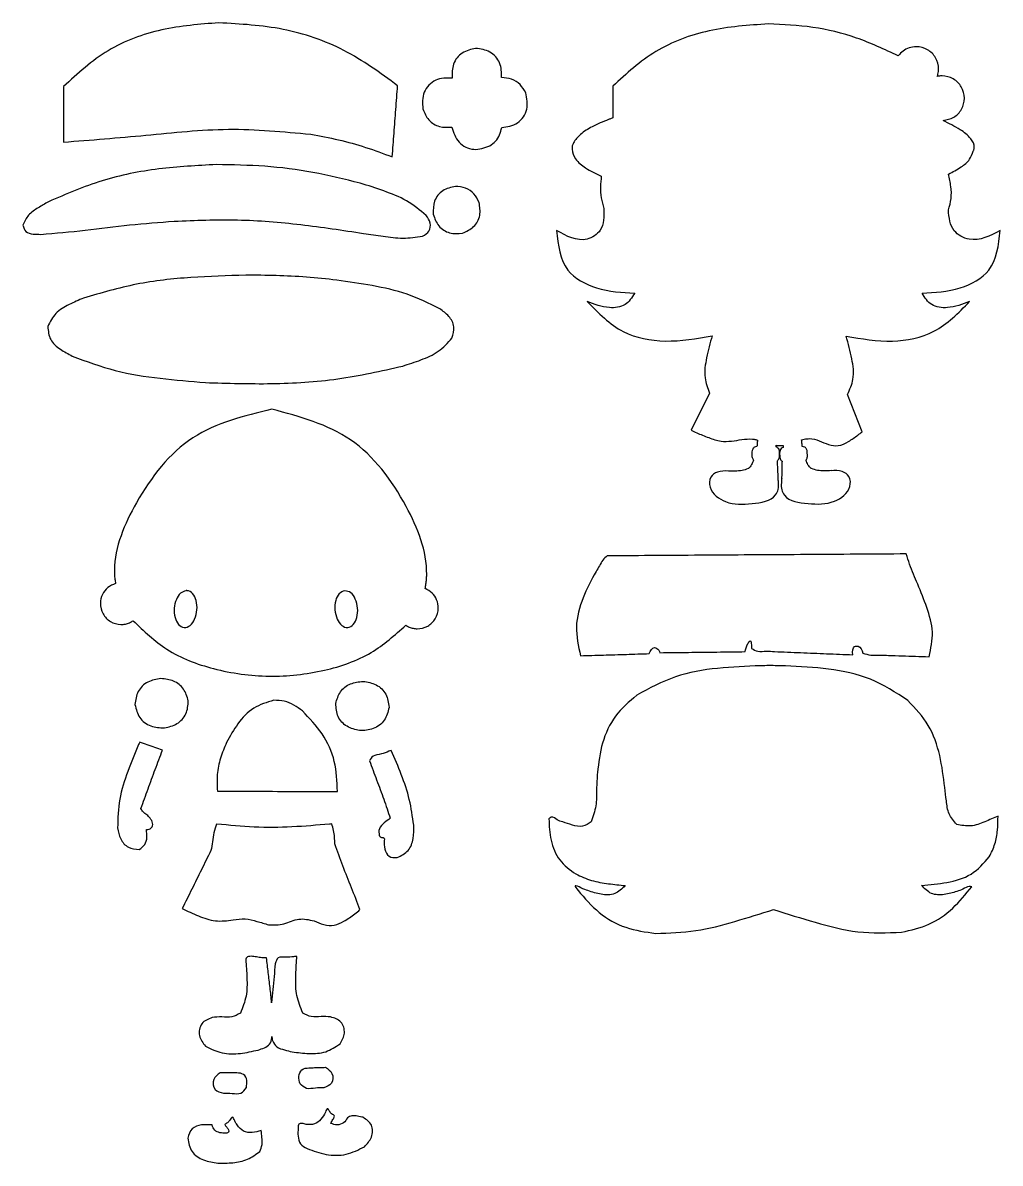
# Model space of a CAD drawing. Extents: x 5 to 580, y 97 to 767.
import ezdxf

# ---------------------------------------------------------------- set-up
doc = ezdxf.new("R2010")
doc.units = 0
doc.layers.add('Layer_1', color=7, linetype='CONTINUOUS')

msp = doc.modelspace()

# ---------------------------------------------------------------- linework, layer by layer
at = {"layer": 'Layer_1', "color": 7}
for points in [[(120.592723, 767.312977), (120.592723, 767.312977)], [(443.601795, 766.670464), (443.601755, 766.670464)], [(271.476243, 752.271733), (271.476243, 752.271733)], [(352.151755, 730.120464), (352.101755, 711.470464)], [(119.117723, 683.933145), (119.117723, 683.933145)], [(259.602323, 671.112529), (259.602323, 671.112529)], [(549.376835, 657.345465), (549.451795, 657.345465)], [(136.313923, 618.882113), (136.313923, 618.882113)], [(409.026795, 549.570465), (398.251795, 527.720465)], [(498.651835, 526.845465), (490.076835, 548.770465)], [(151.777627, 540.102513), (151.777627, 540.102513)], [(436.826795, 518.195465), (436.776795, 518.195465)], [(463.551795, 518.120465), (463.526835, 518.120465)], [(433.926795, 514.945465), (433.901835, 512.720465)], [(450.151795, 512.445465), (450.176755, 514.670465)], [(450.201835, 514.370465), (450.276795, 512.145465)], [(466.526755, 512.695465), (466.451795, 514.920465)], [(420.051835, 503.745465), (420.051835, 503.720505)], [(480.526755, 503.920505), (480.526755, 503.945465)], [(449.251835, 499.595505), (449.276795, 499.620465)], [(451.376795, 499.345465), (451.401755, 499.320505)], [(348.870339, 453.822681), (348.870339, 453.822681)], [(101.177627, 433.377513), (101.177627, 433.377513)], [(194.577627, 433.377513), (194.577627, 433.377513)], [(439.042803, 389.261745), (439.042803, 389.261745)], [(86.531467, 381.662497), (86.531467, 381.662497)], [(205.304467, 380.046257), (205.304467, 380.046257)], [(152.927627, 368.910121), (152.927627, 368.910121)], [(74.015307, 344.206441), (73.685299, 343.477681), (73.415307, 342.881441), (73.415307, 342.881441)], [(221.884995, 339.357705), (221.124675, 339.108873), (220.509995, 338.907705), (220.509995, 338.907705)], [(186.961387, 296.227753), (186.164923, 296.152633), (185.636387, 296.102793), (185.636387, 296.102753)], [(136.370139, 216.730409), (136.395099, 216.455409)], [(139.570099, 218.355409), (139.570139, 218.355409)], [(121.408979, 149.915937), (121.408979, 149.915937)], [(183.173315, 153.079785), (183.173315, 153.079785)], [(127.005163, 121.917833), (127.005163, 121.917833)], [(183.182579, 126.666561), (183.182579, 126.666561)]]:
    msp.add_lwpolyline(points, dxfattribs=at)
for points, knots in [([(120.592723, 767.312977), (109.317639, 766.452266), (86.801912, 764.733475), (54.281385, 752.75486), (37.581956, 737.437194), (29.242725, 729.787977)], [0, 0, 0, 0, 33.879014, 67.654535, 101.345351, 101.345351, 101.345351, 101.345351]), ([(225.642723, 730.312977), (215.435713, 737.777858), (195.002491, 752.721664), (158.497143, 765.148068), (133.230432, 766.591175), (120.592723, 767.312977)], [0, 0, 0, 0, 37.786892, 75.644868, 113.528943, 113.528943, 113.528943, 113.528943]), ([(443.601755, 766.670464), (431.894491, 765.867127), (408.998207, 764.296013), (376.539796, 752.362903), (360.178835, 737.44134), (352.151755, 730.120464)], [0, 0, 0, 0, 35.148182, 68.740458, 101.096078, 101.096078, 101.096078, 101.096078]), ([(519.876795, 747.870464), (511.829142, 751.645012), (495.775558, 759.17454), (469.868645, 765.444197), (452.320174, 766.263447), (443.601795, 766.670464)], [0, 0, 0, 0, 26.623598, 53.109167, 79.259651, 79.259651, 79.259651, 79.259651]), ([(271.476243, 752.271733), (268.727538, 751.660733), (263.229216, 750.43853), (257.557208, 743.255779), (257.669879, 737.617373), (257.726243, 734.796733)], [0, 0, 0, 0, 8.277618, 16.557981, 24.846795, 24.846795, 24.846795, 24.846795]), ([(286.726243, 735.096733), (286.698725, 738.061524), (286.644079, 743.949052), (280.249786, 751.142999), (274.41374, 751.893818), (271.476243, 752.271733)], [0, 0, 0, 0, 8.691145, 17.259007, 25.941996, 25.941996, 25.941996, 25.941996]), ([(542.876795, 735.795464), (543.020482, 736.254856), (543.310076, 737.180743), (543.545224, 738.634902), (543.73496, 741.905698), (542.370388, 747.003718), (537.356614, 752.012871), (531.354159, 753.625496), (526.316947, 752.79124), (522.563142, 750.920821), (520.769388, 748.884006), (519.876795, 747.870464)], [0, 0, 0, 0, 1.442576, 2.907456, 4.403761, 11.268391, 17.925593, 24.790227, 28.993076, 33.052293, 37.072911, 37.072911, 37.072911, 37.072911]), ([(257.726243, 734.796733), (254.358354, 734.823441), (247.629411, 734.876805), (239.890892, 726.749194), (240.247672, 720.033169), (240.426243, 716.671733)], [0, 0, 0, 0, 9.795279, 19.57068, 29.366032, 29.366032, 29.366032, 29.366032]), ([(300.951243, 726.146733), (299.952524, 727.873464), (297.957188, 731.32329), (292.685171, 734.658247), (288.712453, 734.950578), (286.726243, 735.096733)], [0, 0, 0, 0, 5.928965, 11.845445, 17.761033, 17.761033, 17.761033, 17.761033]), ([(546.226795, 709.845464), (548.450057, 710.283579), (552.839198, 711.148502), (557.605114, 716.299408), (559.389161, 722.99736), (557.534131, 729.832554), (552.520698, 734.854107), (547.602518, 736.182731), (544.695147, 736.071664), (543.775504, 735.971937), (543.175724, 735.854162), (542.876795, 735.795464)], [0, 0, 0, 0, 6.651965, 13.132245, 19.814329, 26.686911, 33.361137, 40.233716, 41.171597, 42.091093, 43.004714, 43.004714, 43.004714, 43.004714]), ([(29.242725, 729.787977), (29.234789, 726.162975), (29.218915, 718.912971), (29.188091, 708.037985), (29.174514, 700.787979), (29.167725, 697.162977)], [0, 0, 0, 0, 10.87503, 21.750062, 32.625086, 32.625086, 32.625086, 32.625086]), ([(222.467723, 688.487977), (222.826474, 693.134743), (223.543977, 702.428298), (224.601373, 716.370045), (225.295608, 725.665347), (225.642723, 730.312977)], [0, 0, 0, 0, 13.98178, 27.96363, 41.945351, 41.945351, 41.945351, 41.945351]), ([(286.801243, 705.671733), (290.086199, 706.197401), (296.65557, 707.248653), (302.956838, 716.36298), (301.620064, 722.884073), (300.951243, 726.146733)], [0, 0, 0, 0, 9.68574, 19.369888, 29.066596, 29.066596, 29.066596, 29.066596]), ([(240.426243, 716.671733), (241.402666, 714.381058), (243.352074, 709.807775), (250.095656, 705.596599), (255.061943, 705.813176), (257.551243, 705.921733)], [0, 0, 0, 0, 7.351546, 14.677202, 22.039279, 22.039279, 22.039279, 22.039279]), ([(352.101755, 711.470464), (351.816638, 711.348671), (351.249886, 711.106574), (350.407748, 710.740926), (349.852393, 710.493345), (349.576755, 710.370464)], [0, 0, 0, 0, 0.930123, 1.848882, 2.754241, 2.754241, 2.754241, 2.754241]), ([(29.167725, 697.162977), (45.31731, 698.418227), (77.622292, 700.929178), (126.095215, 706.398985), (158.426629, 703.29969), (174.571307, 701.752057)], [0, 0, 0, 0, 48.626819, 97.271138, 145.789071, 145.789071, 145.789071, 145.789071]), ([(257.551243, 705.921733), (258.55981, 702.760794), (260.575849, 696.442349), (270.472509, 691.552163), (276.708001, 693.815087), (279.826243, 694.946729)], [0, 0, 0, 0, 9.664573, 19.318654, 28.97581, 28.97581, 28.97581, 28.97581]), ([(279.826243, 694.946729), (281.010336, 695.810482), (283.386497, 697.543805), (285.865852, 701.336982), (286.489215, 704.225744), (286.801243, 705.671733)], [0, 0, 0, 0, 4.375, 8.779469, 13.193753, 13.193753, 13.193753, 13.193753]), ([(349.576755, 710.370464), (346.332483, 709.078739), (340.515126, 706.762526), (333.377496, 702.326784), (330.028925, 698.578679), (329.093516, 696.67874), (329.084919, 696.662212), (329.079496, 696.651032), (329.076795, 696.645465)], [0, 0, 0, 0, 10.458787, 18.753816, 25.06947, 25.088077, 25.106795, 25.125355, 25.125355, 25.125355, 25.125355]), ([(563.951795, 691.820465), (564.074192, 692.047123), (564.323354, 692.508531), (564.546691, 693.288743), (564.845226, 695.639576), (562.238787, 700.289365), (555.538644, 705.240536), (549.646443, 708.154367), (546.226795, 709.845464)], [0, 0, 0, 0, 0.770736, 1.568992, 2.419918, 7.824825, 16.070169, 27.473837, 27.473837, 27.473837, 27.473837]), ([(174.571307, 701.752057), (180.022363, 700.751593), (190.91154, 698.753038), (206.920998, 694.271369), (217.285056, 690.415933), (222.467723, 688.487977)], [0, 0, 0, 0, 16.620581, 33.201728, 49.786959, 49.786959, 49.786959, 49.786959]), ([(329.076795, 696.645465), (328.906343, 696.352702), (328.586272, 695.802957), (328.280103, 694.949532), (328.196242, 694.34059), (328.203508, 693.984949), (328.208744, 693.851135), (328.224582, 693.758687), (328.227806, 693.703744), (328.225676, 693.687114), (328.232108, 693.595156), (328.203242, 693.429466), (328.203988, 693.187455), (328.172004, 691.02968), (330.184541, 686.383499), (336.628831, 681.231891), (342.182748, 678.645979), (345.351795, 677.170465)], [0, 0, 0, 0, 1.014686, 1.905358, 2.702757, 2.839481, 2.972718, 3.103867, 3.120448, 3.137444, 3.153918, 3.396288, 3.636848, 3.879585, 9.869161, 17.749288, 28.22051, 28.22051, 28.22051, 28.22051]), ([(549.451795, 678.320465), (551.96868, 679.620886), (556.451057, 681.936834), (562.001401, 686.348894), (563.356169, 690.149514), (563.951795, 691.820465)], [0, 0, 0, 0, 8.546108, 15.219954, 20.456296, 20.456296, 20.456296, 20.456296]), ([(119.117723, 683.933145), (107.797654, 683.343794), (85.161375, 682.165293), (51.593552, 675.539256), (30.762843, 666.565685), (20.360373, 662.084449)], [0, 0, 0, 0, 33.998644, 67.985696, 101.88876, 101.88876, 101.88876, 101.88876]), ([(203.642723, 673.033145), (194.423737, 675.318881), (175.9796, 679.89188), (147.623323, 683.425813), (128.620187, 683.764024), (119.117723, 683.933145)], [0, 0, 0, 0, 28.47741, 56.973862, 85.475685, 85.475685, 85.475685, 85.475685]), ([(549.451795, 657.345465), (550.075939, 659.518993), (551.352437, 663.964295), (551.034956, 671.157827), (549.98989, 675.885982), (549.451795, 678.320465)], [0, 0, 0, 0, 6.745842, 13.796602, 21.280218, 21.280218, 21.280218, 21.280218]), ([(242.492723, 653.958145), (238.764016, 657.05586), (231.260526, 663.289569), (217.520242, 668.564502), (208.265894, 671.544457), (203.642723, 673.033145)], [0, 0, 0, 0, 14.446197, 29.070911, 43.670337, 43.670337, 43.670337, 43.670337]), ([(259.602323, 671.112529), (257.012266, 670.537881), (251.83818, 669.389921), (246.481845, 662.654755), (246.536396, 657.34865), (246.563731, 654.689785)], [0, 0, 0, 0, 7.799646, 15.581141, 23.396804, 23.396804, 23.396804, 23.396804]), ([(273.534835, 661.624113), (272.651407, 663.436103), (270.886809, 667.055448), (265.646568, 670.642136), (261.621603, 670.955379), (259.602323, 671.112529)], [0, 0, 0, 0, 5.982083, 11.948863, 17.956085, 17.956085, 17.956085, 17.956085]), ([(345.351795, 677.170465), (345.121686, 675.067534), (344.658799, 670.837282), (345.080152, 664.339245), (346.255171, 660.148398), (346.851795, 658.020465)], [0, 0, 0, 0, 6.341071, 12.755685, 19.372477, 19.372477, 19.372477, 19.372477]), ([(20.360373, 662.084449), (18.370299, 660.90579), (14.363028, 658.532407), (8.284571, 654.70345), (6.294252, 650.413138), (5.317725, 648.308145)], [0, 0, 0, 0, 6.982964, 14.061104, 20.879069, 20.879069, 20.879069, 20.879069]), ([(263.778243, 643.668921), (266.121388, 644.696823), (270.812427, 646.754709), (274.778593, 654.025917), (273.94954, 659.090654), (273.534835, 661.624113)], [0, 0, 0, 0, 7.534513, 15.084303, 22.640597, 22.640597, 22.640597, 22.640597]), ([(346.851795, 658.020465), (346.969583, 653.422546), (347.173196, 645.474331), (333.962139, 636.98582), (325.021085, 641.902022), (319.076795, 645.170465)], [0, 0, 0, 0, 12.857446, 22.226085, 40.809432, 40.809432, 40.809432, 40.809432]), ([(579.826835, 645.170465), (573.852138, 642.064686), (564.677776, 637.295652), (550.570671, 644.721013), (549.804573, 652.822273), (549.376835, 657.345465)], [0, 0, 0, 0, 18.88951, 29.005519, 41.793609, 41.793609, 41.793609, 41.793609]), ([(15.842725, 642.908145), (24.573711, 643.63065), (42.041554, 645.076144), (68.088901, 648.725007), (85.574417, 650.014051), (94.316139, 650.658497)], [0, 0, 0, 0, 26.278219, 52.574106, 78.863765, 78.863765, 78.863765, 78.863765]), ([(94.316139, 650.658497), (106.737783, 651.16845), (131.574878, 652.188102), (168.779836, 649.026952), (193.334724, 645.325367), (205.614427, 643.474233)], [0, 0, 0, 0, 37.263734, 74.508896, 111.767774, 111.767774, 111.767774, 111.767774]), ([(240.242723, 641.833145), (241.722958, 642.665745), (244.666164, 644.321233), (245.330115, 649.878712), (243.446648, 652.58665), (242.492723, 653.958145)], [0, 0, 0, 0, 4.853493, 9.650385, 14.573092, 14.573092, 14.573092, 14.573092]), ([(246.563731, 654.689785), (247.427062, 652.280115), (249.153424, 647.461607), (256.106748, 642.965824), (261.218374, 643.434308), (263.778243, 643.668921)], [0, 0, 0, 0, 7.541141, 15.079679, 22.642186, 22.642186, 22.642186, 22.642186]), ([(5.317725, 648.308145), (5.746143, 646.869434), (6.633512, 643.889477), (11.476524, 642.965771), (14.389427, 642.927326), (15.842725, 642.908145)], [0, 0, 0, 0, 4.182155, 8.662368, 13.123218, 13.123218, 13.123218, 13.123218]), ([(319.076795, 645.170465), (320.031629, 636.602622), (321.765642, 621.043099), (343.448687, 609.621341), (357.481288, 608.740804), (364.976795, 608.270465)], [0, 0, 0, 0, 24.210422, 43.967029, 66.620182, 66.620182, 66.620182, 66.620182]), ([(533.926835, 608.270465), (541.422343, 608.740804), (555.454945, 609.621341), (577.137993, 621.043098), (578.872003, 636.602622), (579.826835, 645.170465)], [0, 0, 0, 0, 22.653154, 42.409763, 66.620184, 66.620184, 66.620184, 66.620184]), ([(205.614427, 643.474233), (209.449723, 642.956382), (217.137093, 641.918415), (228.711285, 640.075247), (236.413545, 641.24941), (240.242723, 641.833145)], [0, 0, 0, 0, 11.629804, 23.310482, 34.858755, 34.858755, 34.858755, 34.858755]), ([(136.313923, 618.882113), (125.578472, 618.569706), (104.109559, 617.94495), (71.956048, 614.476243), (51.3218, 608.42835), (41.013921, 605.407113)], [0, 0, 0, 0, 32.230097, 64.454223, 96.62065, 96.62065, 96.62065, 96.62065]), ([(189.869299, 615.999689), (183.939196, 616.629412), (172.078986, 617.888858), (154.203389, 618.802737), (142.277165, 618.855654), (136.313923, 618.882113)], [0, 0, 0, 0, 17.888005, 35.77602, 53.66481, 53.66481, 53.66481, 53.66481]), ([(250.378283, 599.158281), (244.092495, 602.281938), (231.475504, 608.55182), (210.729033, 612.971442), (196.818, 614.990933), (189.869299, 615.999689)], [0, 0, 0, 0, 20.976464, 42.10448, 63.191132, 63.191132, 63.191132, 63.191132]), ([(41.013921, 605.407113), (38.183879, 604.211973), (32.503715, 601.813211), (24.145926, 597.1144), (21.361728, 591.483532), (19.988921, 588.707113)], [0, 0, 0, 0, 9.27665, 18.619124, 27.706204, 27.706204, 27.706204, 27.706204]), ([(364.976795, 608.270465), (363.333635, 605.68603), (359.935704, 600.341616), (348.394051, 599.075044), (341.304905, 601.777642), (337.126795, 603.370465)], [0, 0, 0, 0, 8.766761, 18.128987, 31.566266, 31.566266, 31.566266, 31.566266]), ([(561.776835, 603.370465), (557.598725, 601.777642), (550.509578, 599.075044), (538.967924, 600.341616), (535.569996, 605.68603), (533.926835, 608.270465)], [0, 0, 0, 0, 13.437283, 22.799507, 31.566267, 31.566267, 31.566267, 31.566267]), ([(257.563923, 581.932113), (258.26942, 584.166393), (259.688464, 588.660446), (255.93976, 595.129576), (252.240568, 597.809252), (250.378283, 599.158281)], [0, 0, 0, 0, 6.750153, 13.577327, 20.498815, 20.498815, 20.498815, 20.498815]), ([(337.126795, 603.370465), (343.675046, 596.644811), (356.215636, 583.764476), (383.957358, 578.543469), (401.355897, 581.628296), (410.476795, 583.245465)], [0, 0, 0, 0, 27.53708, 52.736402, 80.502821, 80.502821, 80.502821, 80.502821]), ([(489.326835, 583.045465), (498.334987, 581.503446), (515.541795, 578.557977), (542.911969, 583.941197), (555.302173, 596.702093), (561.776835, 603.370465)], [0, 0, 0, 0, 27.387373, 52.313649, 79.595884, 79.595884, 79.595884, 79.595884]), ([(19.988921, 588.707113), (20.252542, 586.025447), (20.789681, 580.561444), (27.309603, 575.078204), (32.013517, 572.580737), (34.359721, 571.335057)], [0, 0, 0, 0, 7.793954, 15.880495, 23.927573, 23.927573, 23.927573, 23.927573]), ([(228.649235, 565.457473), (232.226567, 566.622675), (239.387122, 568.954998), (250.002591, 573.432125), (255.055666, 579.112483), (257.563923, 581.932113)], [0, 0, 0, 0, 11.327363, 22.673387, 33.856412, 33.856412, 33.856412, 33.856412]), ([(410.476795, 583.245465), (409.325709, 579.002636), (407.145094, 570.965036), (405.3505, 559.2385), (407.901436, 552.529971), (409.026795, 549.570465)], [0, 0, 0, 0, 13.263506, 25.126339, 34.490944, 34.490944, 34.490944, 34.490944]), ([(490.076835, 548.770465), (491.41556, 551.680668), (494.472083, 558.325126), (492.705974, 570.413026), (490.498459, 578.665515), (489.326835, 583.045465)], [0, 0, 0, 0, 9.440762, 21.554765, 35.256045, 35.256045, 35.256045, 35.256045]), ([(34.359721, 571.335057), (42.713234, 568.225821), (59.447805, 561.997097), (86.005885, 557.937324), (103.777708, 556.483867), (112.663923, 555.757113)], [0, 0, 0, 0, 26.673638, 53.435234, 80.198661, 80.198661, 80.198661, 80.198661]), ([(112.663923, 555.757113), (125.64271, 555.358079), (151.60187, 554.559961), (190.624099, 556.890872), (215.980698, 562.603406), (228.649235, 565.457473)], [0, 0, 0, 0, 38.958237, 77.92124, 116.824284, 116.824284, 116.824284, 116.824284]), ([(151.777627, 540.102513), (135.308637, 536.107462), (101.930328, 528.010546), (71.933898, 488.645107), (58.950482, 458.416804), (59.196838, 442.747009), (59.398962, 440.157693), (59.66824, 438.453185), (59.80263, 437.602513)], [0, 0, 0, 0, 49.371757, 100.063556, 141.805756, 144.416102, 147.008445, 149.591185, 149.591185, 149.591185, 149.591185]), ([(241.802627, 434.627513), (241.979295, 435.527361), (242.333238, 437.330154), (242.63073, 440.079703), (243.325714, 455.876397), (230.833338, 486.579325), (201.508819, 526.626252), (168.201339, 535.651982), (151.777627, 540.102513)], [0, 0, 0, 0, 2.749881, 5.509233, 8.289243, 50.108709, 101.101965, 150.705735, 150.705735, 150.705735, 150.705735]), ([(398.251795, 527.720465), (399.306112, 527.227311), (402.663752, 525.656783), (408.417108, 523.333942), (415.211287, 520.967535), (421.932251, 521.201714), (427.961471, 522.319297), (432.452564, 522.707372), (435.161173, 522.385388), (436.161465, 522.203577), (436.821445, 522.048226), (437.151795, 521.970465)], [0, 0, 0, 0, 3.490064, 11.114664, 18.671659, 24.783604, 30.994187, 37.139861, 38.154375, 39.170176, 40.188204, 40.188204, 40.188204, 40.188204]), ([(463.101835, 522.095465), (463.608671, 522.223632), (464.619702, 522.479296), (466.166309, 522.712455), (469.153486, 522.895857), (473.561949, 521.631165), (478.770701, 519.152093), (485.026394, 518.021275), (490.832231, 521.104029), (495.29602, 524.1204), (497.842958, 526.188622), (498.651835, 526.845465)], [0, 0, 0, 0, 1.567487, 3.126806, 4.686623, 10.516095, 16.500654, 22.192614, 28.687117, 35.393451, 38.514517, 38.514517, 38.514517, 38.514517]), ([(436.776795, 518.195465), (436.278571, 518.106575), (435.258724, 517.92462), (434.165168, 516.599483), (434.008792, 515.514424), (433.926795, 514.945465)], [0, 0, 0, 0, 1.480613, 3.030764, 4.739681, 4.739681, 4.739681, 4.739681]), ([(437.151795, 521.970465), (437.124757, 521.54973), (437.070662, 520.707971), (436.966851, 519.448925), (436.873398, 518.612545), (436.826795, 518.195465)], [0, 0, 0, 0, 1.264809, 2.530484, 3.789454, 3.789454, 3.789454, 3.789454]), ([(448.151755, 517.870465), (448.142705, 517.978936), (448.124615, 518.195756), (448.104436, 518.521116), (448.086, 518.737458), (448.076795, 518.845465)], [0, 0, 0, 0, 0.326534, 0.652704, 0.977891, 0.977891, 0.977891, 0.977891]), ([(448.076795, 518.845465), (448.311816, 518.81353), (448.780703, 518.749816), (449.489536, 518.687198), (450.192814, 518.663289), (450.888427, 518.682528), (451.572604, 518.732582), (452.025435, 518.791176), (452.251795, 518.820465)], [0, 0, 0, 0, 0.711477, 1.419455, 2.133802, 2.821207, 3.506173, 4.190807, 4.190807, 4.190807, 4.190807]), ([(450.176755, 514.670465), (450.133721, 515.155394), (450.051452, 516.082442), (449.310065, 517.293799), (448.530643, 517.681835), (448.151755, 517.870465)], [0, 0, 0, 0, 1.450611, 2.773166, 4.024247, 4.024247, 4.024247, 4.024247]), ([(452.176835, 517.620465), (451.803025, 517.421243), (451.031972, 517.010309), (450.308373, 515.786303), (450.238334, 514.855513), (450.201835, 514.370465)], [0, 0, 0, 0, 1.253231, 2.585023, 4.034256, 4.034256, 4.034256, 4.034256]), ([(452.251795, 518.820465), (452.242491, 518.687728), (452.223817, 518.421339), (452.203853, 518.021033), (452.185836, 517.753913), (452.176835, 517.620465)], [0, 0, 0, 0, 0.399181, 0.801106, 1.202351, 1.202351, 1.202351, 1.202351]), ([(463.526835, 518.120465), (463.468784, 518.560181), (463.352638, 519.439935), (463.210163, 520.765236), (463.137986, 521.651549), (463.101835, 522.095465)], [0, 0, 0, 0, 1.330566, 2.662111, 3.998234, 3.998234, 3.998234, 3.998234]), ([(466.451795, 514.920465), (466.360498, 515.487772), (466.186463, 516.569197), (465.072983, 517.876005), (464.051103, 518.040225), (463.551795, 518.120465)], [0, 0, 0, 0, 1.708375, 3.256574, 4.735847, 4.735847, 4.735847, 4.735847]), ([(434.851835, 510.195465), (434.683899, 509.742065), (434.346717, 508.831727), (433.721112, 507.498981), (433.193474, 506.66627), (432.926835, 506.245465)], [0, 0, 0, 0, 1.4504, 2.912117, 4.405412, 4.405412, 4.405412, 4.405412]), ([(433.901835, 512.720465), (433.920346, 512.395276), (433.956265, 511.764228), (434.289624, 510.884498), (434.667638, 510.421214), (434.851835, 510.195465)], [0, 0, 0, 0, 0.973787, 1.889681, 2.760125, 2.760125, 2.760125, 2.760125]), ([(448.876795, 509.720465), (449.112324, 509.944553), (449.598168, 510.406797), (450.044547, 511.371142), (450.115292, 512.079805), (450.151795, 512.445465)], [0, 0, 0, 0, 0.969399, 1.999662, 3.09798, 3.09798, 3.09798, 3.09798]), ([(449.276795, 499.620465), (449.255955, 500.740806), (449.214211, 502.984889), (449.07922, 506.35216), (448.944296, 508.597266), (448.876795, 509.720465)], [0, 0, 0, 0, 3.36154, 6.73329, 10.108922, 10.108922, 10.108922, 10.108922]), ([(450.276795, 512.145465), (450.319739, 511.780646), (450.402969, 511.073583), (450.868275, 510.118549), (451.362255, 509.665269), (451.601795, 509.445465)], [0, 0, 0, 0, 1.097762, 2.127593, 3.09712, 3.09712, 3.09712, 3.09712]), ([(465.626755, 510.170465), (465.805906, 510.398232), (466.173056, 510.865016), (466.489615, 511.744504), (466.514115, 512.371824), (466.526755, 512.695465)], [0, 0, 0, 0, 0.865762, 1.774288, 2.742538, 2.742538, 2.742538, 2.742538]), ([(467.676755, 506.170465), (467.393725, 506.594989), (466.834151, 507.434307), (466.166947, 508.784942), (465.806375, 509.709763), (465.626755, 510.170465)], [0, 0, 0, 0, 1.529359, 3.023672, 4.506983, 4.506983, 4.506983, 4.506983]), ([(420.051835, 503.720505), (417.898903, 503.785333), (414.051508, 503.901183), (408.713411, 500.315991), (408.748891, 491.440418), (419.366385, 483.664366), (433.260665, 484.29599), (446.258142, 486.073469), (449.698165, 493.088277), (449.587952, 496.545142), (449.3457, 498.743655), (449.251835, 499.595505)], [0, 0, 0, 0, 6.383201, 11.407093, 17.294069, 29.749931, 45.36249, 60.104467, 63.636726, 67.710949, 70.288154, 70.288154, 70.288154, 70.288154]), ([(431.626835, 505.145465), (430.456529, 504.716811), (428.016053, 503.822925), (424.05768, 503.696898), (421.383922, 503.729315), (420.051835, 503.745465)], [0, 0, 0, 0, 3.716236, 7.749575, 11.754099, 11.754099, 11.754099, 11.754099]), ([(432.926835, 506.245465), (432.798013, 506.104933), (432.540724, 505.824258), (432.100568, 505.459635), (431.784531, 505.250046), (431.626835, 505.145465)], [0, 0, 0, 0, 0.571424, 1.141271, 1.708795, 1.708795, 1.708795, 1.708795]), ([(451.401755, 499.320505), (451.321039, 498.467136), (451.112753, 496.265042), (451.052724, 492.80705), (454.605646, 485.847039), (467.637684, 484.295585), (481.5413, 483.895823), (492.023798, 491.848507), (491.914968, 500.720731), (486.517788, 504.207526), (482.677109, 504.023525), (480.526755, 503.920505)], [0, 0, 0, 0, 2.577788, 6.651908, 10.182316, 24.926533, 40.541975, 52.9978, 58.880687, 63.895989, 70.276228, 70.276228, 70.276228, 70.276228]), ([(451.601795, 509.445465), (451.553646, 508.321749), (451.457419, 506.07598), (451.381442, 502.708665), (451.378343, 500.465523), (451.376795, 499.345465)], [0, 0, 0, 0, 3.374195, 6.743392, 10.10351, 10.10351, 10.10351, 10.10351]), ([(468.926755, 505.145465), (468.775402, 505.242645), (468.472664, 505.437027), (468.053048, 505.780421), (467.802444, 506.040183), (467.676755, 506.170465)], [0, 0, 0, 0, 0.539337, 1.078792, 1.621588, 1.621588, 1.621588, 1.621588]), ([(480.526755, 503.945465), (479.194904, 503.906439), (476.52144, 503.8281), (472.560591, 503.885156), (470.104465, 504.737005), (468.926755, 505.145465)], [0, 0, 0, 0, 4.005255, 8.039861, 11.756641, 11.756641, 11.756641, 11.756641]), ([(348.870339, 453.822681), (347.940636, 453.071892), (345.95935, 451.471888), (344.392885, 447.915561), (342.953749, 445.725655), (342.245339, 444.647681)], [0, 0, 0, 0, 3.535786, 7.535096, 11.412263, 11.412263, 11.412263, 11.412263]), ([(524.620339, 454.972681), (505.092548, 454.848027), (466.036953, 454.598718), (407.453674, 454.207185), (368.398116, 453.950849), (348.870339, 453.822681)], [0, 0, 0, 0, 58.584568, 117.16917, 175.753763, 175.753763, 175.753763, 175.753763]), ([(531.345339, 437.222681), (530.519995, 439.171023), (528.872405, 443.060392), (526.490415, 448.931354), (525.243522, 452.959473), (524.620339, 454.972681)], [0, 0, 0, 0, 6.348676, 12.673514, 18.993003, 18.993003, 18.993003, 18.993003]), ([(342.245339, 444.647681), (339.501285, 439.571413), (334.018281, 429.428322), (329.341416, 412.205722), (331.878925, 400.810025), (333.145339, 395.122681)], [0, 0, 0, 0, 17.34253, 34.652791, 51.89934, 51.89934, 51.89934, 51.89934]), ([(59.80263, 437.602513), (58.202307, 436.919486), (55.010966, 435.557402), (51.778087, 431.214923), (50.44298, 425.621959), (51.983893, 419.534051), (56.591228, 414.774997), (61.736655, 413.309849), (65.583342, 413.67774), (68.040627, 414.417406), (69.469225, 415.29322), (70.17763, 415.727513)], [0, 0, 0, 0, 5.143146, 10.256392, 15.551164, 21.966275, 28.187321, 34.599372, 37.20304, 39.728926, 42.21347, 42.21347, 42.21347, 42.21347]), ([(537.995339, 394.547681), (539.059733, 399.378519), (541.202999, 409.105905), (536.850901, 423.586792), (533.178931, 432.681337), (531.345339, 437.222681)], [0, 0, 0, 0, 14.601906, 29.402437, 44.164423, 44.164423, 44.164423, 44.164423]), ([(101.177627, 433.377513), (101.252494, 433.382647), (101.401726, 433.39288), (101.627102, 433.391555), (103.00373, 433.32035), (105.670478, 431.654319), (107.531527, 427.29691), (107.945342, 422.004875), (106.706522, 416.842468), (104.197221, 412.833256), (100.102121, 411.095763), (96.329615, 413.455073), (94.475888, 417.802715), (94.066366, 423.012174), (95.226557, 427.934851), (97.485112, 432.030742), (100.037396, 432.961637), (101.177627, 433.377513)], [0, 0, 0, 0, 0.225053, 0.4486, 0.67569, 4.357431, 8.93054, 14.484762, 20.038434, 24.609231, 28.289036, 31.970777, 36.543886, 42.098108, 47.3355, 51.721779, 55.263692, 55.263692, 55.263692, 55.263692]), ([(194.577627, 433.377513), (195.821756, 433.102472), (198.611084, 432.485831), (201.157201, 428.188608), (202.395442, 423.123544), (201.979759, 417.802004), (200.125634, 413.455008), (196.350997, 411.095159), (192.252212, 412.834726), (189.729548, 416.833887), (188.481254, 422.026711), (188.906982, 427.220588), (190.737699, 431.865077), (193.393234, 432.911015), (194.577627, 433.377513)], [0, 0, 0, 0, 3.685924, 8.263814, 13.81905, 19.373271, 23.94638, 27.628122, 31.314046, 35.891936, 41.447172, 47.001393, 51.574502, 55.256244, 55.256244, 55.256244, 55.256244]), ([(230.452627, 413.027513), (231.111898, 412.638783), (232.442781, 411.854046), (234.703871, 411.170485), (238.407367, 410.741377), (243.528361, 412.040199), (248.27755, 416.663205), (249.976899, 422.60837), (248.903068, 428.044034), (246.111382, 432.292643), (243.240142, 433.848539), (241.802627, 434.627513)], [0, 0, 0, 0, 2.289441, 4.621739, 7.020001, 13.436713, 19.666143, 26.084425, 31.084947, 35.915007, 40.75783, 40.75783, 40.75783, 40.75783]), ([(70.17763, 415.727513), (76.491011, 409.669494), (89.999316, 396.707571), (118.322494, 386.133027), (150.007312, 381.785252), (181.72268, 385.230157), (210.102775, 394.869894), (223.967004, 407.240568), (230.452627, 413.027513)], [0, 0, 0, 0, 26.019073, 55.671208, 88.660944, 121.346128, 150.760638, 176.615309, 176.615309, 176.615309, 176.615309]), ([(429.995339, 397.522681), (430.259377, 399.034571), (430.632004, 401.168246), (433.571052, 405.234084), (433.644596, 401.76575), (433.695339, 399.372681)], [0, 0, 0, 0, 4.936152, 6.96621, 11.484233, 11.484233, 11.484233, 11.484233]), ([(333.145339, 395.122681), (337.63436, 395.253999), (346.612425, 395.516636), (360.078871, 395.932371), (369.05652, 396.209245), (373.545339, 396.347681)], [0, 0, 0, 0, 13.47282, 26.945713, 40.418574, 40.418574, 40.418574, 40.418574]), ([(373.545339, 396.347681), (374.372947, 398.133581), (375.453197, 400.464657), (378.684161, 399.272799), (379.373585, 397.862624), (379.845339, 396.897681)], [0, 0, 0, 0, 4.699194, 6.133704, 9.242694, 9.242694, 9.242694, 9.242694]), ([(379.845339, 396.897681), (385.417573, 396.966585), (396.562046, 397.104393), (413.27886, 397.300968), (424.423187, 397.448777), (429.995339, 397.522681)], [0, 0, 0, 0, 16.71798, 33.435973, 50.153898, 50.153898, 50.153898, 50.153898]), ([(433.695339, 399.372681), (434.890317, 398.717821), (437.592168, 397.237178), (442.341545, 398.037722), (445.59474, 397.730553), (447.185235, 397.580377)], [0, 0, 0, 0, 3.985704, 9.011701, 13.819442, 13.819442, 13.819442, 13.819442]), ([(447.185235, 397.580377), (452.289129, 397.371022), (462.496918, 396.95231), (477.808476, 396.321256), (488.016386, 395.905539), (493.120339, 395.697681)], [0, 0, 0, 0, 15.324557, 30.649117, 45.97367, 45.97367, 45.97367, 45.97367]), ([(493.120339, 395.697681), (493.02089, 397.735061), (492.880315, 400.614968), (497.666939, 401.130764), (498.555929, 398.507956), (499.186467, 396.647665)], [0, 0, 0, 0, 4.96134, 7.013026, 12.018469, 12.018469, 12.018469, 12.018469]), ([(499.186467, 396.647665), (500.727949, 396.176799), (503.951286, 395.192188), (509.055987, 395.629621), (512.503472, 395.413603), (514.213179, 395.306473)], [0, 0, 0, 0, 4.791747, 10.019848, 15.163504, 15.163504, 15.163504, 15.163504]), ([(439.042803, 389.261745), (430.616703, 388.912791), (413.771338, 388.215167), (388.491507, 384.033807), (373.612137, 375.928375), (366.192803, 371.886745)], [0, 0, 0, 0, 25.337279, 50.654001, 75.832593, 75.832593, 75.832593, 75.832593]), ([(453.592803, 389.211745), (451.976231, 389.231427), (448.74304, 389.27079), (443.892872, 389.282573), (440.659479, 389.268688), (439.042803, 389.261745)], [0, 0, 0, 0, 4.850053, 9.700246, 14.550315, 14.550315, 14.550315, 14.550315]), ([(525.567803, 368.761745), (518.47131, 373.414993), (504.238984, 382.747285), (478.935725, 387.847324), (462.048, 388.756531), (453.592803, 389.211745)], [0, 0, 0, 0, 25.24046, 50.620845, 76.069453, 76.069453, 76.069453, 76.069453]), ([(514.213179, 395.306473), (516.855629, 395.221557), (522.140534, 395.051725), (530.067476, 394.784824), (535.352728, 394.626729), (537.995339, 394.547681)], [0, 0, 0, 0, 7.93144, 15.8629, 23.794273, 23.794273, 23.794273, 23.794273]), ([(86.531467, 381.662497), (83.878928, 381.233182), (78.581991, 380.375869), (72.266725, 374.420363), (71.594269, 369.049079), (71.258055, 366.363553)], [0, 0, 0, 0, 7.95932, 15.894207, 23.828407, 23.828407, 23.828407, 23.828407]), ([(102.571099, 368.623913), (101.870345, 371.065743), (100.470776, 375.942644), (94.068174, 380.862983), (89.051155, 381.395202), (86.531467, 381.662497)], [0, 0, 0, 0, 7.47499, 14.929289, 22.450314, 22.450314, 22.450314, 22.450314]), ([(189.264835, 367.007673), (189.96559, 369.449503), (191.365159, 374.326404), (197.76776, 379.246743), (202.78478, 379.778962), (205.304467, 380.046257)], [0, 0, 0, 0, 7.47499, 14.929289, 22.450314, 22.450314, 22.450314, 22.450314]), ([(205.304467, 380.046257), (207.957007, 379.616942), (213.253943, 378.759629), (219.569207, 372.804122), (220.241662, 367.432839), (220.577875, 364.747313)], [0, 0, 0, 0, 7.959319, 15.894205, 23.828404, 23.828404, 23.828404, 23.828404]), ([(152.927627, 368.910121), (148.764943, 367.694943), (140.376989, 365.246317), (131.315438, 355.367159), (127.138947, 347.826817), (125.052627, 344.060121)], [0, 0, 0, 0, 12.787209, 25.76667, 38.722219, 38.722219, 38.722219, 38.722219]), ([(169.698075, 362.634065), (168.070994, 363.861981), (164.820273, 366.315214), (159.088655, 368.822905), (154.982278, 368.881035), (152.927627, 368.910121)], [0, 0, 0, 0, 6.116075, 12.219209, 18.331047, 18.331047, 18.331047, 18.331047]), ([(366.192803, 371.886745), (361.720227, 368.049292), (352.774758, 360.374115), (345.213434, 343.912878), (343.812413, 332.259485), (343.109627, 326.413865)], [0, 0, 0, 0, 17.515182, 35.0316, 52.662166, 52.662166, 52.662166, 52.662166]), ([(71.258055, 366.363553), (71.917867, 363.690506), (73.239371, 358.336791), (80.334779, 353.047734), (85.807172, 352.798537), (88.549195, 352.673673)], [0, 0, 0, 0, 8.073004, 16.169025, 24.299601, 24.299601, 24.299601, 24.299601]), ([(88.549195, 352.673673), (91.116853, 353.273806), (96.240779, 354.471409), (102.035721, 360.687846), (102.392646, 365.97864), (102.571099, 368.623913)], [0, 0, 0, 0, 7.812016, 15.589385, 23.366025, 23.366025, 23.366025, 23.366025]), ([(190.227627, 315.310121), (190.013864, 321.2558), (189.585703, 333.164758), (181.980749, 349.777943), (173.78592, 358.355369), (169.698075, 362.634065)], [0, 0, 0, 0, 17.723817, 35.500106, 53.193552, 53.193552, 53.193552, 53.193552]), ([(203.286739, 351.057433), (200.719082, 351.657566), (195.595156, 352.855169), (189.800214, 359.071606), (189.443289, 364.3624), (189.264835, 367.007673)], [0, 0, 0, 0, 7.812016, 15.589385, 23.366025, 23.366025, 23.366025, 23.366025]), ([(220.577875, 364.747313), (219.918064, 362.074266), (218.596561, 356.720552), (211.501155, 351.431494), (206.028763, 351.182297), (203.286739, 351.057433)], [0, 0, 0, 0, 8.073004, 16.169023, 24.299598, 24.299598, 24.299598, 24.299598]), ([(547.217803, 317.561745), (546.456742, 323.863086), (544.938608, 336.432749), (538.710977, 354.866219), (529.943664, 364.135398), (525.567803, 368.761745)], [0, 0, 0, 0, 19.068973, 38.038028, 56.939734, 56.939734, 56.939734, 56.939734]), ([(73.415307, 342.881441), (71.243854, 337.659989), (66.89077, 327.192612), (61.463794, 310.906632), (61.164452, 299.509816), (61.015307, 293.831441)], [0, 0, 0, 0, 16.989986, 34.059598, 51.009608, 51.009608, 51.009608, 51.009608]), ([(87.465307, 339.656441), (85.972105, 340.165702), (82.985686, 341.184227), (78.50772, 342.71686), (75.51276, 343.70992), (74.015307, 344.206441)], [0, 0, 0, 0, 4.732977, 9.465996, 14.198838, 14.198838, 14.198838, 14.198838]), ([(125.052627, 344.060121), (123.782757, 341.044142), (121.240542, 335.006303), (119.198474, 325.281851), (119.517923, 318.717097), (119.677627, 315.435121)], [0, 0, 0, 0, 9.809924, 19.638975, 29.465623, 29.465623, 29.465623, 29.465623]), ([(74.715643, 305.307569), (76.121545, 309.128723), (78.933473, 316.77137), (83.08632, 328.257201), (86.005932, 335.857442), (87.465307, 339.656441)], [0, 0, 0, 0, 12.214795, 24.430676, 36.639356, 36.639356, 36.639356, 36.639356]), ([(220.509995, 338.907705), (219.080075, 338.294602), (216.108525, 337.020498), (211.231804, 336.875162), (209.704062, 334.339117), (209.095379, 333.328705)], [0, 0, 0, 0, 4.711199, 9.79045, 13.154387, 13.154387, 13.154387, 13.154387]), ([(235.084995, 295.457705), (234.3874, 300.526376), (232.989672, 310.682146), (228.001792, 325.274151), (223.923174, 334.664922), (221.884995, 339.357705)], [0, 0, 0, 0, 15.316507, 30.688699, 46.043866, 46.043866, 46.043866, 46.043866]), ([(209.095379, 333.328705), (210.490198, 329.566755), (213.286183, 322.025731), (217.586406, 310.846911), (220.045679, 303.272651), (221.259995, 299.532705)], [0, 0, 0, 0, 12.037067, 24.128924, 35.923184, 35.923184, 35.923184, 35.923184]), ([(343.109627, 326.413865), (342.874803, 323.153148), (342.40427, 316.619418), (342.743545, 306.713513), (340.519521, 300.526577), (339.417803, 297.461745)], [0, 0, 0, 0, 9.823074, 19.683191, 29.362433, 29.362433, 29.362433, 29.362433]), ([(119.677627, 315.435121), (127.516518, 315.422174), (143.194299, 315.39628), (166.710956, 315.348905), (182.388737, 315.323049), (190.227627, 315.310121)], [0, 0, 0, 0, 23.516702, 47.033409, 70.550111, 70.550111, 70.550111, 70.550111]), ([(554.267803, 295.961745), (552.553403, 297.91372), (549.063944, 301.886732), (548.213715, 309.869889), (547.548361, 315.008708), (547.217803, 317.561745)], [0, 0, 0, 0, 7.607865, 15.484909, 23.262205, 23.262205, 23.262205, 23.262205]), ([(80.140307, 299.531441), (79.551728, 300.258964), (78.359975, 301.732051), (75.920521, 303.044977), (75.089588, 304.605353), (74.715643, 305.307569)], [0, 0, 0, 0, 2.792032, 5.653298, 7.994616, 7.994616, 7.994616, 7.994616]), ([(77.940307, 292.856441), (79.040234, 293.000521), (81.218854, 293.285899), (82.074177, 296.97409), (80.7985, 298.661047), (80.140307, 299.531441)], [0, 0, 0, 0, 3.047298, 6.035769, 9.221251, 9.221251, 9.221251, 9.221251]), ([(119.261387, 296.152753), (118.639123, 294.465895), (117.39558, 291.09485), (116.917619, 285.745983), (116.223079, 282.268523), (115.878427, 280.542905)], [0, 0, 0, 0, 5.369273, 10.730041, 16.010554, 16.010554, 16.010554, 16.010554]), ([(185.636387, 296.102753), (178.273108, 295.456392), (163.547554, 294.163757), (141.333759, 293.968626), (126.618604, 295.424735), (119.261387, 296.152753)], [0, 0, 0, 0, 22.172316, 44.341611, 66.508731, 66.508731, 66.508731, 66.508731]), ([(188.686387, 284.402753), (188.669473, 285.737887), (188.635666, 288.406307), (188.053439, 292.379425), (187.325416, 294.944936), (186.961387, 296.227753)], [0, 0, 0, 0, 4.003037, 8.000536, 11.998424, 11.998424, 11.998424, 11.998424]), ([(221.259995, 299.532705), (220.112004, 298.666561), (217.791203, 296.915548), (214.282744, 293.723099), (214.639074, 290.705273), (214.809995, 289.257705)], [0, 0, 0, 0, 4.391952, 8.878851, 13.015174, 13.015174, 13.015174, 13.015174]), ([(225.434995, 276.432705), (227.793331, 277.580743), (232.544371, 279.893548), (235.227153, 287.751488), (235.132553, 292.879676), (235.084995, 295.457705)], [0, 0, 0, 0, 7.58343, 15.277375, 23.055404, 23.055404, 23.055404, 23.055404]), ([(322.667803, 297.361745), (321.593555, 297.666856), (319.375061, 298.296957), (316.612608, 301.032891), (315.087822, 299.670465), (314.574795, 299.212065)], [0, 0, 0, 0, 3.459933, 7.145315, 9.014038, 9.014038, 9.014038, 9.014038]), ([(314.574795, 299.212065), (314.746209, 294.984436), (315.087744, 286.561043), (319.99768, 274.295876), (326.881979, 269.270044), (330.317803, 266.761745)], [0, 0, 0, 0, 12.688085, 25.280531, 37.82679, 37.82679, 37.82679, 37.82679]), ([(339.417803, 297.461745), (337.791118, 296.338889), (334.426891, 294.016658), (328.267031, 295.4622), (324.522764, 296.732448), (322.667803, 297.361745)], [0, 0, 0, 0, 5.679846, 11.74676, 17.703382, 17.703382, 17.703382, 17.703382]), ([(578.567803, 300.811745), (575.978239, 299.6945), (570.779267, 297.451447), (562.654098, 294.239315), (557.030025, 295.394423), (554.267803, 295.961745)], [0, 0, 0, 0, 8.515786, 17.096826, 25.379134, 25.379134, 25.379134, 25.379134]), ([(573.442803, 276.886745), (574.661784, 279.358199), (577.104379, 284.310504), (578.422857, 292.555288), (578.519466, 298.058353), (578.567803, 300.811745)], [0, 0, 0, 0, 8.225189, 16.481654, 24.749285, 24.749285, 24.749285, 24.749285]), ([(61.015307, 293.831441), (61.446322, 291.63563), (62.305321, 287.259441), (66.995833, 281.728938), (71.508613, 281.345876), (73.740307, 281.156441)], [0, 0, 0, 0, 6.688679, 13.330341, 19.828198, 19.828198, 19.828198, 19.828198]), ([(73.740307, 281.156441), (74.978148, 282.019524), (77.488733, 283.770025), (78.488418, 288.441228), (78.12235, 291.390027), (77.940307, 292.856441)], [0, 0, 0, 0, 4.380294, 8.884096, 13.339375, 13.339375, 13.339375, 13.339375]), ([(214.809995, 289.257705), (215.200208, 288.840207), (215.957266, 288.03021), (218.069331, 288.273335), (217.858533, 287.070139), (217.759995, 286.507705)], [0, 0, 0, 0, 1.685912, 3.27087, 4.662078, 4.662078, 4.662078, 4.662078]), ([(203.511387, 245.827753), (201.854493, 250.115744), (198.539197, 258.69563), (193.332276, 271.452254), (190.232396, 280.093227), (188.686387, 284.402753)], [0, 0, 0, 0, 13.790975, 27.594509, 41.328181, 41.328181, 41.328181, 41.328181]), ([(217.759995, 286.507705), (217.703604, 284.832788), (217.591659, 281.5078), (220.17059, 276.342405), (223.702715, 276.402992), (225.434995, 276.432705)], [0, 0, 0, 0, 5.077072, 10.078826, 14.892819, 14.892819, 14.892819, 14.892819]), ([(115.878427, 280.542905), (114.00795, 276.754673), (110.266991, 269.1782), (104.671282, 257.805771), (100.914678, 250.237078), (99.036387, 246.452753)], [0, 0, 0, 0, 12.674562, 25.349152, 38.023597, 38.023597, 38.023597, 38.023597]), ([(533.592803, 260.036745), (538.557714, 260.486591), (548.475506, 261.385191), (563.46502, 265.457316), (570.132917, 273.095311), (573.442803, 276.886745)], [0, 0, 0, 0, 15.035735, 30.035042, 44.819389, 44.819389, 44.819389, 44.819389]), ([(330.317803, 266.761745), (333.385409, 265.375894), (339.538486, 262.596119), (349.520434, 260.947703), (356.169825, 260.288632), (359.467803, 259.961745)], [0, 0, 0, 0, 10.056442, 20.171453, 30.125194, 30.125194, 30.125194, 30.125194]), ([(337.492803, 256.961745), (336.297577, 257.418089), (334.168139, 258.231119), (328.751792, 260.788111), (330.779533, 258.28293), (331.742043, 257.093793)], [0, 0, 0, 0, 4.468605, 7.961347, 11.117282, 11.117282, 11.117282, 11.117282]), ([(331.742043, 257.093793), (335.633546, 252.529226), (343.40468, 243.414016), (359.439569, 234.26856), (371.348335, 232.667718), (377.316459, 231.865449)], [0, 0, 0, 0, 17.921278, 35.787885, 53.737144, 53.737144, 53.737144, 53.737144]), ([(359.467803, 259.961745), (357.547022, 258.043419), (353.652968, 254.154342), (345.05342, 254.464261), (340.013535, 256.129077), (337.492803, 256.961745)], [0, 0, 0, 0, 7.818287, 15.850228, 23.887204, 23.887204, 23.887204, 23.887204]), ([(521.817803, 232.511745), (527.336325, 233.773096), (538.353707, 236.291304), (552.557102, 246.137232), (559.589004, 254.912166), (563.111891, 259.308289)], [0, 0, 0, 0, 16.862348, 33.664619, 50.533324, 50.533324, 50.533324, 50.533324]), ([(554.367803, 256.511745), (551.956668, 255.782691), (547.134975, 254.324758), (538.984863, 254.407531), (535.37709, 258.173982), (533.592803, 260.036745)], [0, 0, 0, 0, 7.614174, 15.226518, 22.675215, 22.675215, 22.675215, 22.675215]), ([(563.111891, 259.308289), (562.620759, 259.388245), (560.76524, 259.69032), (558.039396, 257.673961), (555.56312, 256.890114), (554.367803, 256.511745)], [0, 0, 0, 0, 1.462896, 5.526875, 9.319146, 9.319146, 9.319146, 9.319146]), ([(99.036387, 246.452753), (102.175022, 244.961441), (108.428696, 241.990027), (118.476914, 238.450961), (125.442475, 239.317333), (128.926883, 239.750721)], [0, 0, 0, 0, 10.463228, 20.847796, 31.242074, 31.242074, 31.242074, 31.242074]), ([(194.036387, 238.977753), (195.14187, 239.659539), (197.354237, 241.023974), (200.529522, 243.301245), (202.516624, 244.984899), (203.511387, 245.827753)], [0, 0, 0, 0, 3.895898, 7.796735, 11.707104, 11.707104, 11.707104, 11.707104]), ([(377.316459, 231.865449), (385.212508, 232.089124), (401.025498, 232.537066), (423.995589, 238.759367), (439.042149, 243.493788), (446.567803, 245.861745)], [0, 0, 0, 0, 23.61488, 47.292248, 70.984568, 70.984568, 70.984568, 70.984568]), ([(446.567803, 245.861745), (454.728394, 243.300886), (471.049577, 238.179167), (496.076938, 231.560154), (513.251413, 232.195062), (521.817803, 232.511745)], [0, 0, 0, 0, 25.700308, 51.400621, 76.976456, 76.976456, 76.976456, 76.976456]), ([(128.926883, 239.750721), (131.300518, 240.115278), (136.030902, 240.841799), (143.011114, 238.922971), (147.535013, 237.545754), (149.811387, 236.852753)], [0, 0, 0, 0, 7.122399, 14.194127, 21.356631, 21.356631, 21.356631, 21.356631]), ([(149.811387, 236.852753), (152.854984, 236.808124), (158.998796, 236.718035), (167.411402, 241.31001), (173.491517, 239.881428), (176.486387, 239.177753)], [0, 0, 0, 0, 9.031826, 18.231669, 27.16203, 27.16203, 27.16203, 27.16203]), ([(176.486387, 239.177753), (178.373318, 238.349571), (182.112326, 236.708505), (188.508729, 236.087578), (192.186777, 238.010672), (194.036387, 238.977753)], [0, 0, 0, 0, 6.187516, 12.260739, 18.404286, 18.404286, 18.404286, 18.404286]), ([(136.395099, 216.455409), (136.64675, 212.892673), (137.151029, 205.753367), (137.215295, 194.890816), (134.542177, 188.226475), (133.220099, 184.930409)], [0, 0, 0, 0, 10.744618, 21.530953, 32.086053, 32.086053, 32.086053, 32.086053]), ([(139.570139, 218.355409), (139.067065, 218.354895), (138.16184, 218.35397), (136.822789, 217.886408), (136.519084, 217.110791), (136.370139, 216.730409)], [0, 0, 0, 0, 1.522795, 2.740093, 3.911641, 3.911641, 3.911641, 3.911641]), ([(148.545099, 217.555409), (147.643382, 217.511679), (145.659668, 217.415477), (142.697894, 218.057871), (140.597039, 218.257719), (139.570099, 218.355409)], [0, 0, 0, 0, 2.697574, 5.934466, 9.029766, 9.029766, 9.029766, 9.029766]), ([(151.545099, 191.080409), (151.270437, 194.036758), (150.721442, 199.945909), (149.587668, 208.756154), (148.891938, 214.628101), (148.545099, 217.555409)], [0, 0, 0, 0, 8.906507, 17.802328, 26.645799, 26.645799, 26.645799, 26.645799]), ([(164.520099, 218.130409), (163.051346, 217.929174), (160.12711, 217.528522), (154.955624, 218.420576), (154.088375, 215.382914), (153.695099, 214.005409)], [0, 0, 0, 0, 4.604685, 9.167765, 12.953951, 12.953951, 12.953951, 12.953951]), ([(166.320099, 217.180409), (166.440682, 217.603041), (166.657843, 218.364168), (165.417863, 218.223272), (164.844761, 218.163992), (164.520099, 218.130409)], [0, 0, 0, 0, 1.007141, 1.813784, 2.867905, 2.867905, 2.867905, 2.867905]), ([(169.945099, 184.980409), (168.544441, 188.346493), (165.720914, 195.132039), (165.671635, 206.243487), (166.104133, 213.537945), (166.320099, 217.180409)], [0, 0, 0, 0, 10.834277, 21.840362, 32.817726, 32.817726, 32.817726, 32.817726]), ([(153.695099, 214.005409), (153.465037, 211.468687), (153.003452, 206.379148), (152.168507, 198.748727), (151.752949, 193.63709), (151.545099, 191.080409)], [0, 0, 0, 0, 7.641303, 15.331088, 23.026058, 23.026058, 23.026058, 23.026058]), ([(116.595099, 182.355409), (114.30683, 181.443814), (109.685905, 179.602942), (108.149229, 171.300798), (111.179881, 167.453781), (112.695099, 165.530409)], [0, 0, 0, 0, 7.000596, 14.136981, 21.272348, 21.272348, 21.272348, 21.272348]), ([(133.220099, 184.930409), (131.570271, 184.004862), (128.174958, 182.100106), (122.313607, 182.977226), (118.488932, 182.56134), (116.595099, 182.355409)], [0, 0, 0, 0, 5.520481, 11.361035, 17.089639, 17.089639, 17.089639, 17.089639]), ([(186.195099, 182.730409), (184.340184, 182.862391), (180.600208, 183.128499), (174.885836, 182.244848), (171.562529, 184.084879), (169.945099, 184.980409)], [0, 0, 0, 0, 5.598889, 11.288766, 16.683635, 16.683635, 16.683635, 16.683635]), ([(191.820099, 166.905409), (192.979937, 168.927944), (195.295682, 172.966164), (193.001457, 180.61833), (188.45987, 182.027629), (186.195099, 182.730409)], [0, 0, 0, 0, 6.817753, 13.612414, 20.371131, 20.371131, 20.371131, 20.371131]), ([(143.645099, 163.255409), (144.871027, 163.641994), (147.284936, 164.403196), (150.891982, 166.449115), (151.409365, 169.063098), (151.670099, 170.380409)], [0, 0, 0, 0, 3.903654, 7.686473, 11.529501, 11.529501, 11.529501, 11.529501]), ([(151.670099, 170.380409), (151.676667, 170.463706), (151.689795, 170.630226), (151.702129, 170.880507), (151.714108, 171.04709), (151.720099, 171.130409)], [0, 0, 0, 0, 0.250653, 0.501082, 0.751681, 0.751681, 0.751681, 0.751681]), ([(151.720099, 171.130409), (151.750454, 170.871758), (151.811153, 170.354549), (151.90865, 169.579165), (151.982932, 169.063448), (152.020099, 168.805409)], [0, 0, 0, 0, 0.781282, 1.562279, 2.34437, 2.34437, 2.34437, 2.34437]), ([(152.020099, 168.805409), (152.754808, 167.406782), (154.26928, 164.523758), (159.152273, 163.367205), (162.187567, 162.574246), (163.695099, 162.180409)], [0, 0, 0, 0, 4.526026, 9.329608, 14.069591, 14.069591, 14.069591, 14.069591]), ([(112.695099, 165.530409), (115.885195, 163.947695), (122.315732, 160.757287), (133.262088, 160.919562), (140.19136, 162.478428), (143.645099, 163.255409)], [0, 0, 0, 0, 10.545019, 21.25646, 31.900738, 31.900738, 31.900738, 31.900738]), ([(163.695099, 162.180409), (166.940965, 161.757274), (173.443158, 160.909638), (183.571025, 161.422938), (189.092368, 165.092514), (191.820099, 166.905409)], [0, 0, 0, 0, 9.860313, 19.752412, 29.411227, 29.411227, 29.411227, 29.411227]), ([(121.408979, 149.915937), (119.815924, 148.800415), (116.521111, 146.493251), (117.35247, 139.157337), (121.418154, 138.312335), (123.377059, 137.905201)], [0, 0, 0, 0, 5.546468, 11.471403, 16.980473, 16.980473, 16.980473, 16.980473]), ([(131.057971, 149.774449), (129.985663, 149.790609), (127.840684, 149.822934), (124.624828, 149.902689), (122.480497, 149.911523), (121.408979, 149.915937)], [0, 0, 0, 0, 3.21729, 6.435667, 9.650158, 9.650158, 9.650158, 9.650158]), ([(136.711323, 141.225641), (136.968117, 142.601473), (137.47158, 145.298889), (135.38108, 149.567271), (132.504341, 149.705134), (131.057971, 149.774449)], [0, 0, 0, 0, 4.177415, 8.190125, 12.247719, 12.247719, 12.247719, 12.247719]), ([(168.298139, 143.363345), (167.899239, 144.790602), (167.11544, 147.595019), (168.910639, 152.372313), (171.986929, 152.639565), (173.528147, 152.773457)], [0, 0, 0, 0, 4.436928, 8.718118, 13.016447, 13.016447, 13.016447, 13.016447]), ([(173.528147, 152.773457), (174.600024, 152.807939), (176.744137, 152.876914), (179.958163, 153.011572), (182.102029, 153.057057), (183.173315, 153.079785)], [0, 0, 0, 0, 3.217293, 6.435667, 9.65016, 9.65016, 9.65016, 9.65016]), ([(183.173315, 153.079785), (184.734018, 152.074426), (187.972732, 149.988142), (187.684949, 143.052654), (183.998092, 141.708289), (182.235243, 141.065489)], [0, 0, 0, 0, 5.312459, 11.024221, 16.257556, 16.257556, 16.257556, 16.257556]), ([(123.377059, 137.905201), (124.998958, 137.895634), (128.292374, 137.876207), (133.710009, 137.013635), (135.745481, 139.87019), (136.711323, 141.225641)], [0, 0, 0, 0, 4.970777, 10.093626, 14.719404, 14.719404, 14.719404, 14.719404]), ([(182.235243, 141.065489), (180.60079, 141.073456), (177.27125, 141.089684), (172.036964, 139.862894), (169.501897, 142.236334), (168.298139, 143.363345)], [0, 0, 0, 0, 4.968109, 10.120516, 14.77928, 14.77928, 14.77928, 14.77928]), ([(186.707579, 125.691561), (186.28643, 126.255853), (185.597976, 127.178303), (184.243823, 129.552386), (183.590704, 127.776369), (183.182579, 126.666561)], [0, 0, 0, 0, 2.299295, 3.758664, 6.18976, 6.18976, 6.18976, 6.18976]), ([(127.005163, 121.917833), (126.608273, 121.387494), (125.875341, 120.408125), (123.491452, 119.454201), (124.623127, 118.373602), (125.205163, 117.817833)], [0, 0, 0, 0, 2.078055, 3.837509, 5.700676, 5.700676, 5.700676, 5.700676]), ([(131.330163, 119.242833), (130.837443, 119.938216), (129.915943, 121.238739), (128.64654, 124.745513), (127.546875, 122.851066), (127.005163, 121.917833)], [0, 0, 0, 0, 2.815848, 5.266274, 7.645369, 7.645369, 7.645369, 7.645369]), ([(183.182579, 126.666561), (182.410975, 125.230052), (180.890017, 122.398458), (176.823134, 119.129267), (173.522541, 119.403318), (171.857579, 119.541561)], [0, 0, 0, 0, 4.900578, 9.659835, 14.504438, 14.504438, 14.504438, 14.504438]), ([(186.382579, 120.041561), (186.712169, 120.789176), (187.313731, 122.153713), (189.136314, 124.488701), (187.528707, 125.284888), (186.707579, 125.691561)], [0, 0, 0, 0, 2.593333, 4.733315, 6.967576, 6.967576, 6.967576, 6.967576]), ([(196.134035, 123.460609), (195.497826, 122.351454), (194.182716, 120.058713), (190.100261, 118.84407), (187.603658, 119.648243), (186.382579, 120.041561)], [0, 0, 0, 0, 3.729076, 7.708392, 11.51785, 11.51785, 11.51785, 11.51785]), ([(205.307579, 123.666561), (204.255911, 123.916281), (202.125594, 124.422128), (198.882006, 124.796376), (196.997208, 123.88019), (196.134035, 123.460609)], [0, 0, 0, 0, 3.263202, 6.610123, 9.43794, 9.43794, 9.43794, 9.43794]), ([(206.132579, 106.391561), (207.728882, 108.12575), (210.908905, 111.580457), (211.337015, 119.640838), (207.299473, 122.336617), (205.307579, 123.666561)], [0, 0, 0, 0, 6.998116, 13.941069, 20.701575, 20.701575, 20.701575, 20.701575]), ([(116.605163, 119.167833), (114.568889, 119.32728), (110.528026, 119.643692), (104.105901, 117.502745), (102.867634, 113.44826), (102.255163, 111.442833)], [0, 0, 0, 0, 6.18059, 12.26501, 18.219876, 18.219876, 18.219876, 18.219876]), ([(124.655163, 114.392833), (123.513331, 114.390038), (121.222872, 114.38443), (117.765298, 115.827954), (116.987865, 118.066083), (116.605163, 119.167833)], [0, 0, 0, 0, 3.44243, 6.905345, 10.262735, 10.262735, 10.262735, 10.262735]), ([(125.205163, 117.817833), (125.5949, 117.375975), (126.284424, 116.594235), (126.623648, 114.545002), (125.356981, 114.447086), (124.655163, 114.392833)], [0, 0, 0, 0, 1.814282, 3.20984, 4.943801, 4.943801, 4.943801, 4.943801]), ([(145.380163, 115.967833), (143.693841, 115.444124), (140.357621, 114.408019), (134.665374, 114.945682), (132.444494, 117.807108), (131.330163, 119.242833)], [0, 0, 0, 0, 5.318007, 10.521146, 15.760872, 15.760872, 15.760872, 15.760872]), ([(144.705163, 103.642833), (145.208484, 104.945893), (146.223076, 107.572595), (145.966652, 111.826659), (145.575379, 114.589421), (145.380163, 115.967833)], [0, 0, 0, 0, 4.143044, 8.351523, 12.541958, 12.541958, 12.541958, 12.541958]), ([(167.207579, 117.366561), (167.088871, 115.775223), (166.854848, 112.638048), (168.141387, 107.682989), (170.980409, 106.074929), (172.407579, 105.266561)], [0, 0, 0, 0, 4.818441, 9.499111, 14.230562, 14.230562, 14.230562, 14.230562]), ([(171.857579, 119.541561), (171.076005, 119.814008), (169.741468, 120.279211), (167.065223, 119.959415), (167.155906, 118.307734), (167.207579, 117.366561)], [0, 0, 0, 0, 2.54816, 4.350976, 6.739069, 6.739069, 6.739069, 6.739069]), ([(102.255163, 111.442833), (102.756835, 108.595599), (103.764881, 102.874436), (111.567246, 97.9766), (117.129776, 97.172598), (119.930163, 96.767833)], [0, 0, 0, 0, 8.324078, 16.726196, 25.244648, 25.244648, 25.244648, 25.244648]), ([(119.930163, 96.767833), (122.867272, 96.732968), (128.749928, 96.663137), (137.595068, 98.405628), (142.35105, 101.908824), (144.705163, 103.642833)], [0, 0, 0, 0, 8.826312, 17.677986, 26.353668, 26.353668, 26.353668, 26.353668]), ([(172.407579, 105.266561), (176.076411, 103.937086), (183.442451, 101.267853), (195.597278, 101.043449), (202.637382, 104.617268), (206.132579, 106.391561)], [0, 0, 0, 0, 11.690552, 23.471523, 35.087296, 35.087296, 35.087296, 35.087296])]:
    msp.add_open_spline(points, degree=3, knots=knots, dxfattribs=at)

doc.saveas('drawing.dxf')
